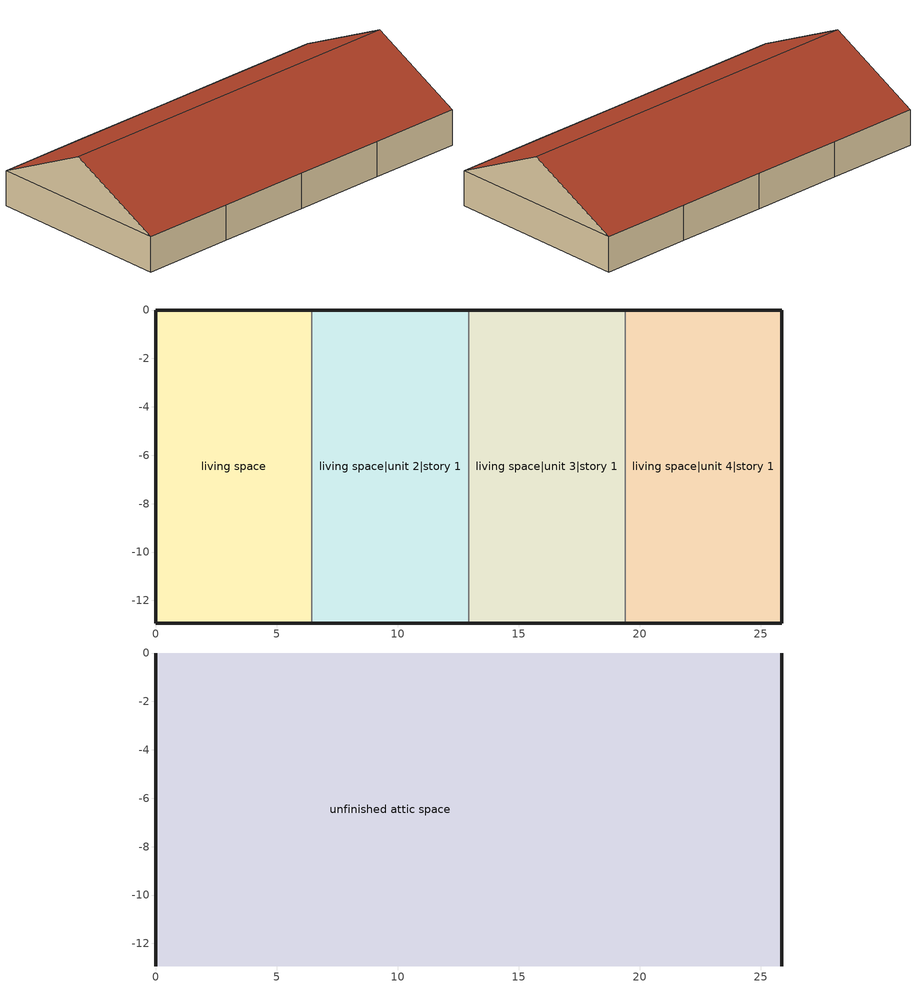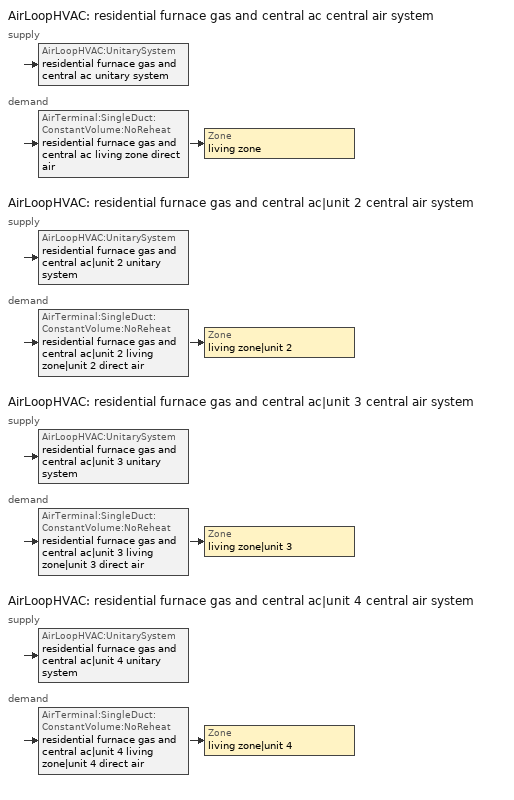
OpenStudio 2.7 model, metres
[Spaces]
living space
 floor foundation: 0,-12.93 0,0 6.47,0 6.47,-12.93 z0
 wall outside: 6.47,0 0,0 0,-12.93 6.47,-12.93 z0:2.44
 wall to living space|unit 2|story 1: 6.47,-12.93 6.47,0 z0:2.44
living space|unit 2|story 1
 floor foundation: 6.47,-12.93 6.47,0 12.93,0 12.93,-12.93 z0
 wall outside: 12.93,0 6.47,0 / 6.47,-12.93 12.93,-12.93 z0:2.44
 wall to living space|unit 3|story 1: 12.93,-12.93 12.93,0 z0:2.44
living space|unit 3|story 1
 floor foundation: 12.93,-12.93 12.93,0 19.4,0 19.4,-12.93 z0
 wall outside: 19.4,0 12.93,0 / 12.93,-12.93 19.4,-12.93 z0:2.44
 wall to living space|unit 4|story 1: 19.4,-12.93 19.4,0 z0:2.44
living space|unit 4|story 1
 floor foundation: 19.4,-12.93 19.4,0 25.86,0 25.86,-12.93 z0
 wall outside: 19.4,-12.93 25.86,-12.93 25.86,0 19.4,0 z0:2.44
unfinished attic space
 floor to living space|unit 4|story 1: 25.86,0 25.86,-12.93 19.4,-12.93 19.4,0 z2.44
 floor to living space: 6.47,0 6.47,-12.93 0,-12.93 0,0 z2.44
 floor to living space|unit 3|story 1: 19.4,0 19.4,-12.93 12.93,-12.93 12.93,0 z2.44
 floor to living space|unit 2|story 1: 12.93,0 12.93,-12.93 6.47,-12.93 6.47,0 z2.44
 wall outside: 0,-6.47,5.67 0,0,2.44 0,-12.93,2.44; 25.86,-6.47,5.67 25.86,-12.93,2.44 25.86,0,2.44
 roof outside: 0,-6.47,5.67 25.86,-6.47,5.67 25.86,0,2.44 0,0,2.44; 25.86,-6.47,5.67 0,-6.47,5.67 0,-12.93,2.44 25.86,-12.93,2.44
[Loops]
AirLoopHVAC 'residential furnace gas and central ac central air system'
 supply: AirLoopHVAC:UnitarySystem 'residential furnace gas and central ac unitary system'
 demand: AirTerminal:SingleDuct:ConstantVolume:NoReheat 'residential furnace gas and central ac living zone direct air' > Zone 'living zone'
AirLoopHVAC 'residential furnace gas and central ac|unit 2 central air system'
 supply: AirLoopHVAC:UnitarySystem 'residential furnace gas and central ac|unit 2 unitary system'
 demand: AirTerminal:SingleDuct:ConstantVolume:NoReheat 'residential furnace gas and central ac|unit 2 living zone|unit 2 direct air' > Zone 'living zone|unit 2'
AirLoopHVAC 'residential furnace gas and central ac|unit 3 central air system'
 supply: AirLoopHVAC:UnitarySystem 'residential furnace gas and central ac|unit 3 unitary system'
 demand: AirTerminal:SingleDuct:ConstantVolume:NoReheat 'residential furnace gas and central ac|unit 3 living zone|unit 3 direct air' > Zone 'living zone|unit 3'
AirLoopHVAC 'residential furnace gas and central ac|unit 4 central air system'
 supply: AirLoopHVAC:UnitarySystem 'residential furnace gas and central ac|unit 4 unitary system'
 demand: AirTerminal:SingleDuct:ConstantVolume:NoReheat 'residential furnace gas and central ac|unit 4 living zone|unit 4 direct air' > Zone 'living zone|unit 4'
[Building]
Building 1: North Axis {deg}=0; Standards Number of Stories=1; Standards Number of Above Ground Stories=1; Standards Building Type=singlefamilyttached; Standards Number of Living Units=4
[Site]
Denver Intl Ap_CO_USA: Latitude {deg}=39.83; Longitude {deg}=-104.65; Time Zone {hr}=-7; Elevation {m}=1650
[ClimateZones]
Climate Zone Institution Name 2=Building America; Climate Zone Document Year 2=0; Climate Zone Value 2=Cold
[Site:WaterMainsTemperature]
Calculation Method=Correlation; Annual Average Outdoor Air Temperature {C}=10.8753; Maximum Difference In Monthly Average Outdoor Air Temperatures {deltaC}=23.1524
[Site:GroundTemperature:Deep]
10.8753, 10.8753, 10.8753, 10.8753, 10.8753, 10.8753, 10.8753, 10.8753, 10.8753, 10.8753, 10.8753, 10.8753
[Material]
EMPD dummy: Roughness=Rough; Thickness {m}=0.001; Conductivity {W/m-K}=0.1; Density {kg/m3}=100; Specific Heat {J/kg-K}=100; Thermal Absorptance=0.9; Solar Absorptance=0.5; Visible Absorptance=0.1
[MaterialProperty:MoisturePenetrationDepth:Settings]
Material=EMPD dummy; Water Vapor Diffusion Resistance Factor=500; Moisture Equation Coefficient a=0.0069; Moisture Equation Coefficient b=0.9066; Moisture Equation Coefficient c=0.0404; Moisture Equation Coefficient d=22.1121; Surface Layer Penetration Depth {m}=0.1; Deep Layer Penetration Depth {m}=0; Coating Layer Thickness {m}=0; Coating Layer Water Vapor Diffusion Resistance Factor=0
[Construction]
EMPD dummy: EMPD dummy
[ThermalZone] Use Ideal Air Loads=No
Name | Thermostat
living zone | living zone temperature setpoint
living zone|unit 2 | living zone|unit 2 temperature setpoint
living zone|unit 3 | living zone|unit 3 temperature setpoint
living zone|unit 4 | living zone|unit 4 temperature setpoint
unfinished attic zone
[Sizing:Zone] Zone Cooling Design Supply Air Temperature Input Method=SupplyAirTemperature; Zone Cooling Design Supply Air Temperature {C}=14; Zone Cooling Design Supply Air Temperature Difference {deltaC}=11.11; Zone Heating Design Supply Air Temperature Input Method=SupplyAirTemperature; Zone Heating Design Supply Air Temperature {C}=40; Zone Heating Design Supply Air Temperature Difference {deltaC}=11.11; Zone Cooling Design Supply Air Humidity Ratio {kg-H2O/kg-air}=0.0085; Zone Heating Design Supply Air Humidity Ratio {kg-H2O/kg-air}=0.008; Cooling Design Air Flow Method=DesignDay; Heating Design Air Flow Method=DesignDay; Account for Dedicated Outdoor Air System=No; Dedicated Outdoor Air System Control Strategy=NeutralSupplyAir; Dedicated Outdoor Air Low Setpoint Temperature for Design {C}=autosize; Dedicated Outdoor Air High Setpoint Temperature for Design {C}=autosize
living zone; living zone|unit 2; living zone|unit 3; living zone|unit 4; unfinished attic zone
[Zone equipment]
living zone: residential furnace gas and central ac living zone direct air
living zone|unit 2: residential furnace gas and central ac|unit 2 living zone|unit 2 direct air
living zone|unit 3: residential furnace gas and central ac|unit 3 living zone|unit 3 direct air
living zone|unit 4: residential furnace gas and central ac|unit 4 living zone|unit 4 direct air
[Space]
Name | Space Type | Thermal Zone | Building Unit
living space | Space Type 1 | living zone | unit 1
living space|unit 2|story 1 | Space Type 1 | living zone|unit 2 | unit 2
living space|unit 3|story 1 | Space Type 1 | living zone|unit 3 | unit 3
living space|unit 4|story 1 | Space Type 1 | living zone|unit 4 | unit 4
unfinished attic space | Space Type 2 | unfinished attic zone
[SpaceType]
Name | Standards Space Type
Space Type 1 | living
Space Type 2 | unfinished attic
[BuildingUnit] Building Unit Type=Residential
unit 1; unit 2; unit 3; unit 4
[InternalMass:Definition]
EMPD dummy unfinished attic space: Construction=EMPD dummy; Design Level Calculation Method=SurfaceArea; Surface Area {m2}=334.451
[InternalMass]
EMPD dummy unfinished attic space: Internal Mass Definition=EMPD dummy unfinished attic space; Space or SpaceType=unfinished attic space; Multiplier=1
[Coil:Heating:Gas] Availability Schedule=residential heating season; Gas Burner Efficiency=0.78; Nominal Capacity {W}=AutoSize; Parasitic Electric Load {W}=76; Parasitic Gas Load {W}=0; Fuel Type=NaturalGas
residential furnace gas heating coil; residential furnace gas|unit 2 heating coil; residential furnace gas|unit 3 heating coil; residential furnace gas|unit 4 heating coil
[Coil:Cooling:DX:SingleSpeed] Availability Schedule=residential cooling season; Rated Total Cooling Capacity {W}=autosize; Rated Sensible Heat Ratio=0.740403; Rated COP {W/W}=3.95054; Rated Air Flow Rate {m3/s}=autosize; Rated Evaporator Fan Power Per Volume Flow Rate {W/(m3/s)}=773.391; Nominal Time for Condensate Removal to Begin {s}=1000; Ratio of Initial Moisture Evaporation Rate and Steady State Latent Capacity=1.5; Maximum Cycling Rate {cycles/hr}=3; Latent Capacity Time Constant {s}=45; Condenser Type=AirCooled; Evaporative Condenser Effectiveness=0; Evaporative Condenser Air Flow Rate {m3/s}=Autosize; Evaporative Condenser Pump Rated Power Consumption {W}=Autosize; Crankcase Heater Capacity {W}=0; Maximum Outdoor Dry-Bulb Temperature for Crankcase Heater Operation {C}=12.7778; Basin Heater Capacity {W/K}=0; Basin Heater Setpoint Temperature {C}=10
Name | Total Cooling Capacity Function of Temperature Curve | Total Cooling Capacity Function of Flow Fraction Curve | Energy Input Ratio Function of Temperature Curve | Energy Input Ratio Function of Flow Fraction Curve | Part Load Fraction Correlation Curve
residential central ac cooling coil | Cool-Cap-fT1 | Cool-Cap-fFF1 | Cool-EIR-fT1 | Cool-EIR-fFF1 | Cool-PLF-fPLR1
residential central ac|unit 2 cooling coil | Cool-Cap-fT1 1 | Cool-Cap-fFF1 1 | Cool-EIR-fT1 1 | Cool-EIR-fFF1 1 | Cool-PLF-fPLR1 1
residential central ac|unit 3 cooling coil | Cool-Cap-fT1 2 | Cool-Cap-fFF1 2 | Cool-EIR-fT1 2 | Cool-EIR-fFF1 2 | Cool-PLF-fPLR1 2
residential central ac|unit 4 cooling coil | Cool-Cap-fT1 3 | Cool-Cap-fFF1 3 | Cool-EIR-fT1 3 | Cool-EIR-fFF1 3 | Cool-PLF-fPLR1 3
[Fan:OnOff] Availability Schedule=Always On Discrete; Fan Total Efficiency=0.75; Pressure Rise {Pa}=794.58; Maximum Flow Rate {m3/s}=autosize; Motor Efficiency=1; Motor In Airstream Fraction=1
Name | Fan Power Ratio Function of Speed Ratio Curve | Fan Efficiency Ratio Function of Speed Ratio Curve
residential furnace gas and central ac supply fan | Fan On Off Power Curve 4 | Fan On Off Efficiency Curve 4
residential furnace gas and central ac|unit 2 supply fan | Fan On Off Power Curve 5 | Fan On Off Efficiency Curve 5
residential furnace gas and central ac|unit 3 supply fan | Fan On Off Power Curve 6 | Fan On Off Efficiency Curve 6
residential furnace gas and central ac|unit 4 supply fan | Fan On Off Power Curve 7 | Fan On Off Efficiency Curve 7
[AirLoopHVAC:UnitarySystem] Control Type=Load; Dehumidification Control Type=None; Availability Schedule=Always On Discrete; Fan Placement=BlowThrough; Supply Air Fan Operating Mode Schedule=Always Off Discrete; DX Heating Coil Sizing Ratio=1; Use DOAS DX Cooling Coil=No; DOAS DX Cooling Coil Leaving Minimum Air Temperature {C}=2; Latent Load Control=SensibleOnlyLoadControl; Supply Air Flow Rate During Cooling Operation {m3/s}=autosize; Supply Air Flow Rate During Heating Operation {m3/s}=autosize; Supply Air Flow Rate When No Cooling or Heating is Required {m3/s}=0; Maximum Supply Air Temperature {C}=48.8889; Maximum Outdoor Dry-Bulb Temperature for Supplemental Heater Operation {C}=21; Maximum Cycling Rate {cycles/hr}=2.5; Heat Pump Time Constant {s}=60; Fraction of On-Cycle Power Use=0.01; Heat Pump Fan Delay Time {s}=60; Ancilliary On-Cycle Electric Power {W}=0; Ancilliary Off-Cycle Electric Power {W}=0
Name | Controlling Zone or Thermostat Location | Supply Fan | Heating Coil | Cooling Coil
residential furnace gas and central ac unitary system | living zone | residential furnace gas and central ac supply fan | residential furnace gas heating coil | residential central ac cooling coil
residential furnace gas and central ac|unit 2 unitary system | living zone|unit 2 | residential furnace gas and central ac|unit 2 supply fan | residential furnace gas|unit 2 heating coil | residential central ac|unit 2 cooling coil
residential furnace gas and central ac|unit 3 unitary system | living zone|unit 3 | residential furnace gas and central ac|unit 3 supply fan | residential furnace gas|unit 3 heating coil | residential central ac|unit 3 cooling coil
residential furnace gas and central ac|unit 4 unitary system | living zone|unit 4 | residential furnace gas and central ac|unit 4 supply fan | residential furnace gas|unit 4 heating coil | residential central ac|unit 4 cooling coil
[AirLoopHVAC] Availability Schedule=Always On Discrete; Design Supply Air Flow Rate {m3/s}=AutoSize
residential furnace gas and central ac central air system; residential furnace gas and central ac|unit 2 central air system; residential furnace gas and central ac|unit 3 central air system; residential furnace gas and central ac|unit 4 central air system
[Sizing:System] Type of Load to Size On=Sensible; Design Outdoor Air Flow Rate {m3/s}=Autosize; Central Heating Maximum System Air Flow Ratio=0.3; Preheat Design Temperature {C}=7; Preheat Design Humidity Ratio {kg-H2O/kg-Air}=0.008; Precool Design Temperature {C}=12.8; Precool Design Humidity Ratio {kg-H2O/kg-Air}=0.008; Central Cooling Design Supply Air Temperature {C}=12.8; Central Heating Design Supply Air Temperature {C}=16.7; Sizing Option=NonCoincident; 100% Outdoor Air in Cooling=Yes; 100% Outdoor Air in Heating=Yes; Central Cooling Design Supply Air Humidity Ratio {kg-H2O/kg-Air}=0.0085; Central Heating Design Supply Air Humidity Ratio {kg-H2O/kg-Air}=0.008; Cooling Design Air Flow Method=DesignDay; Cooling Design Air Flow Rate {m3/s}=0; Heating Design Air Flow Method=DesignDay; Heating Design Air Flow Rate {m3/s}=0; System Outdoor Air Method=ZoneSum; Zone Maximum Outdoor Air Fraction=1; Cooling Supply Air Flow Rate Per Floor Area {m3/s-m2}=0.00996765; Cooling Fraction of Autosized Cooling Supply Air Flow Rate=1; Cooling Supply Air Flow Rate Per Unit Cooling Capacity {m3/s-W}=3.94755e-05; Heating Supply Air Flow Rate Per Floor Area {m3/s-m2}=0.00996765; Heating Fraction of Autosized Heating Supply Air Flow Rate=1; Heating Fraction of Autosized Cooling Supply Air Flow Rate=1; Heating Supply Air Flow Rate Per Unit Heating Capacity {m3/s-W}=3.15882e-05; Cooling Design Capacity Method=CoolingDesignCapacity; Cooling Design Capacity {W}=autosize; Cooling Design Capacity Per Floor Area {W/m2}=234.7; Fraction of Autosized Cooling Design Capacity=1; Heating Design Capacity Method=HeatingDesignCapacity; Heating Design Capacity {W}=autosize; Heating Design Capacity Per Floor Area {W/m2}=157; Fraction of Autosized Heating Design Capacity=1; Central Cooling Capacity Control Method=OnOff
residential furnace gas and central ac central air system; residential furnace gas and central ac|unit 2 central air system; residential furnace gas and central ac|unit 3 central air system; residential furnace gas and central ac|unit 4 central air system
[AirTerminal:SingleDuct:ConstantVolume:NoReheat] Availability Schedule=Always On Discrete; Maximum Air Flow Rate {m3/s}=AutoSize
residential furnace gas and central ac living zone direct air; residential furnace gas and central ac|unit 2 living zone|unit 2 direct air; residential furnace gas and central ac|unit 3 living zone|unit 3 direct air; residential furnace gas and central ac|unit 4 living zone|unit 4 direct air
[ThermostatSetpoint:DualSetpoint] Heating Setpoint Temperature Schedule=residential heating setpoint; Cooling Setpoint Temperature Schedule=residential cooling setpoint
living zone temperature setpoint; living zone|unit 2 temperature setpoint; living zone|unit 3 temperature setpoint; living zone|unit 4 temperature setpoint
[Schedule:Constant]
Name | Value
Always On Discrete | 1
Always Off Discrete | 0
[Curve:Exponent] Coefficient1 Constant=1; Coefficient2 Constant=0; Coefficient3 Constant=0; Minimum Value of x=0; Maximum Value of x=1
Fan On Off Power Curve 4; Fan On Off Power Curve 5; Fan On Off Power Curve 6; Fan On Off Power Curve 7
[Curve:Cubic] Coefficient1 Constant=1; Coefficient2 x=0; Coefficient3 x**2=0; Coefficient4 x**3=0; Minimum Value of x=0; Maximum Value of x=1
Fan On Off Efficiency Curve 4; Fan On Off Efficiency Curve 5; Fan On Off Efficiency Curve 6; Fan On Off Efficiency Curve 7
[Curve:Biquadratic] Minimum Value of x=13.88; Maximum Value of x=23.88; Minimum Value of y=18.33; Maximum Value of y=51.66
Name | Coefficient1 Constant | Coefficient2 x | Coefficient3 x**2 | Coefficient4 y | Coefficient5 y**2 | Coefficient6 x*y
Cool-Cap-fT1; Cool-Cap-fT1 1; Cool-Cap-fT1 2; Cool-Cap-fT1 3 | 1.5509 | -0.0750501 | 0.00309714 | 0.00240111 | -5.0544e-05 | -0.000427281
Cool-EIR-fT1; Cool-EIR-fT1 1; Cool-EIR-fT1 2; Cool-EIR-fT1 3 | -0.304283 | 0.118048 | -0.00342467 | -0.00626191 | 0.000695427 | -0.000469975
[Curve:Quadratic] Minimum Value of x=0
Name | Coefficient1 Constant | Coefficient2 x | Coefficient3 x**2 | Maximum Value of x | Minimum Curve Output | Maximum Curve Output
Cool-PLF-fPLR1; Cool-PLF-fPLR1 1; Cool-PLF-fPLR1 2; Cool-PLF-fPLR1 3 | 0.93 | 0.07 | 0 | 1 | 0.7 | 1
Cool-Cap-fFF1; Cool-Cap-fFF1 1; Cool-Cap-fFF1 2; Cool-Cap-fFF1 3 | 0.718605 | 0.4101 | -0.128705 | 2 | 0 | 2
Cool-EIR-fFF1; Cool-EIR-fFF1 1; Cool-EIR-fFF1 2; Cool-EIR-fFF1 3 | 1.323 | -0.477711 | 0.154712 | 2 | 0 | 2
[Schedule:Ruleset]
Name | Default Day Schedule
residential heating season | Schedule Day 1
residential cooling season | Schedule Day 4
residential heating setpoint | Schedule Day 2
residential cooling setpoint | Schedule Day 3
[Schedule:Day]
Schedule Day 1; Schedule Day 4; Schedule Day 2; Schedule Day 3: 24, 0, 0
residential heating season allday1; residential heating season allday2; residential heating season allday3; residential heating season allday4; residential heating season allday5; residential heating season allday6; residential heating season allday7; residential heating season allday8; residential heating season allday9; residential heating season allday10; residential heating season allday11; residential heating season allday12; residential cooling season allday1; residential cooling season allday2; residential cooling season allday3; residential cooling season allday4; residential cooling season allday5; residential cooling season allday6; residential cooling season allday7; residential cooling season allday8; residential cooling season allday9; residential cooling season allday10; residential cooling season allday11; residential cooling season allday12: 24, 0, 1
residential heating setpoint allday1; residential heating setpoint allday2; residential heating setpoint allday3; residential heating setpoint allday4; residential heating setpoint allday5; residential heating setpoint allday6; residential heating setpoint allday7; residential heating setpoint allday8; residential heating setpoint allday9; residential heating setpoint allday10; residential heating setpoint allday11; residential heating setpoint allday12: 24, 0, 21.6667
residential cooling setpoint allday1; residential cooling setpoint allday2; residential cooling setpoint allday3; residential cooling setpoint allday4; residential cooling setpoint allday5; residential cooling setpoint allday6; residential cooling setpoint allday7; residential cooling setpoint allday8; residential cooling setpoint allday9; residential cooling setpoint allday10; residential cooling setpoint allday11; residential cooling setpoint allday12: 24, 0, 24.4444
[Schedule:Rule] Apply Sunday=Yes; Apply Monday=Yes; Apply Tuesday=Yes; Apply Wednesday=Yes; Apply Thursday=Yes; Apply Friday=Yes; Apply Saturday=Yes; Date Specification Type=DateRange; Start Day=1
Name | Schedule Ruleset | Rule Order | Day Schedule | Start Month | End Month | End Day
residential heating season allday ruleset1 | residential heating season | 11 | residential heating season allday1 | 1 | 1 | 31
residential heating season allday ruleset2 | residential heating season | 10 | residential heating season allday2 | 2 | 2 | 28
residential heating season allday ruleset3 | residential heating season | 9 | residential heating season allday3 | 3 | 3 | 31
residential heating season allday ruleset4 | residential heating season | 8 | residential heating season allday4 | 4 | 4 | 30
residential heating season allday ruleset5 | residential heating season | 7 | residential heating season allday5 | 5 | 5 | 31
residential heating season allday ruleset6 | residential heating season | 6 | residential heating season allday6 | 6 | 6 | 30
residential heating season allday ruleset7 | residential heating season | 5 | residential heating season allday7 | 7 | 7 | 31
residential heating season allday ruleset8 | residential heating season | 4 | residential heating season allday8 | 8 | 8 | 31
residential heating season allday ruleset9 | residential heating season | 3 | residential heating season allday9 | 9 | 9 | 30
residential heating season allday ruleset10 | residential heating season | 2 | residential heating season allday10 | 10 | 10 | 31
residential heating season allday ruleset11 | residential heating season | 1 | residential heating season allday11 | 11 | 11 | 30
residential heating season allday ruleset12 | residential heating season | 0 | residential heating season allday12 | 12 | 12 | 31
residential cooling season allday ruleset1 | residential cooling season | 11 | residential cooling season allday1 | 1 | 1 | 31
residential cooling season allday ruleset2 | residential cooling season | 10 | residential cooling season allday2 | 2 | 2 | 28
residential cooling season allday ruleset3 | residential cooling season | 9 | residential cooling season allday3 | 3 | 3 | 31
residential cooling season allday ruleset4 | residential cooling season | 8 | residential cooling season allday4 | 4 | 4 | 30
residential cooling season allday ruleset5 | residential cooling season | 7 | residential cooling season allday5 | 5 | 5 | 31
residential cooling season allday ruleset6 | residential cooling season | 6 | residential cooling season allday6 | 6 | 6 | 30
residential cooling season allday ruleset7 | residential cooling season | 5 | residential cooling season allday7 | 7 | 7 | 31
residential cooling season allday ruleset8 | residential cooling season | 4 | residential cooling season allday8 | 8 | 8 | 31
residential cooling season allday ruleset9 | residential cooling season | 3 | residential cooling season allday9 | 9 | 9 | 30
residential cooling season allday ruleset10 | residential cooling season | 2 | residential cooling season allday10 | 10 | 10 | 31
residential cooling season allday ruleset11 | residential cooling season | 1 | residential cooling season allday11 | 11 | 11 | 30
residential cooling season allday ruleset12 | residential cooling season | 0 | residential cooling season allday12 | 12 | 12 | 31
residential heating setpoint allday ruleset1 | residential heating setpoint | 11 | residential heating setpoint allday1 | 1 | 1 | 31
residential heating setpoint allday ruleset2 | residential heating setpoint | 10 | residential heating setpoint allday2 | 2 | 2 | 28
residential heating setpoint allday ruleset3 | residential heating setpoint | 9 | residential heating setpoint allday3 | 3 | 3 | 31
residential heating setpoint allday ruleset4 | residential heating setpoint | 8 | residential heating setpoint allday4 | 4 | 4 | 30
residential heating setpoint allday ruleset5 | residential heating setpoint | 7 | residential heating setpoint allday5 | 5 | 5 | 31
residential heating setpoint allday ruleset6 | residential heating setpoint | 6 | residential heating setpoint allday6 | 6 | 6 | 30
residential heating setpoint allday ruleset7 | residential heating setpoint | 5 | residential heating setpoint allday7 | 7 | 7 | 31
residential heating setpoint allday ruleset8 | residential heating setpoint | 4 | residential heating setpoint allday8 | 8 | 8 | 31
residential heating setpoint allday ruleset9 | residential heating setpoint | 3 | residential heating setpoint allday9 | 9 | 9 | 30
residential heating setpoint allday ruleset10 | residential heating setpoint | 2 | residential heating setpoint allday10 | 10 | 10 | 31
residential heating setpoint allday ruleset11 | residential heating setpoint | 1 | residential heating setpoint allday11 | 11 | 11 | 30
residential heating setpoint allday ruleset12 | residential heating setpoint | 0 | residential heating setpoint allday12 | 12 | 12 | 31
residential cooling setpoint allday ruleset1 | residential cooling setpoint | 11 | residential cooling setpoint allday1 | 1 | 1 | 31
residential cooling setpoint allday ruleset2 | residential cooling setpoint | 10 | residential cooling setpoint allday2 | 2 | 2 | 28
residential cooling setpoint allday ruleset3 | residential cooling setpoint | 9 | residential cooling setpoint allday3 | 3 | 3 | 31
residential cooling setpoint allday ruleset4 | residential cooling setpoint | 8 | residential cooling setpoint allday4 | 4 | 4 | 30
residential cooling setpoint allday ruleset5 | residential cooling setpoint | 7 | residential cooling setpoint allday5 | 5 | 5 | 31
residential cooling setpoint allday ruleset6 | residential cooling setpoint | 6 | residential cooling setpoint allday6 | 6 | 6 | 30
residential cooling setpoint allday ruleset7 | residential cooling setpoint | 5 | residential cooling setpoint allday7 | 7 | 7 | 31
residential cooling setpoint allday ruleset8 | residential cooling setpoint | 4 | residential cooling setpoint allday8 | 8 | 8 | 31
residential cooling setpoint allday ruleset9 | residential cooling setpoint | 3 | residential cooling setpoint allday9 | 9 | 9 | 30
residential cooling setpoint allday ruleset10 | residential cooling setpoint | 2 | residential cooling setpoint allday10 | 10 | 10 | 31
residential cooling setpoint allday ruleset11 | residential cooling setpoint | 1 | residential cooling setpoint allday11 | 11 | 11 | 30
residential cooling setpoint allday ruleset12 | residential cooling setpoint | 0 | residential cooling setpoint allday12 | 12 | 12 | 31
